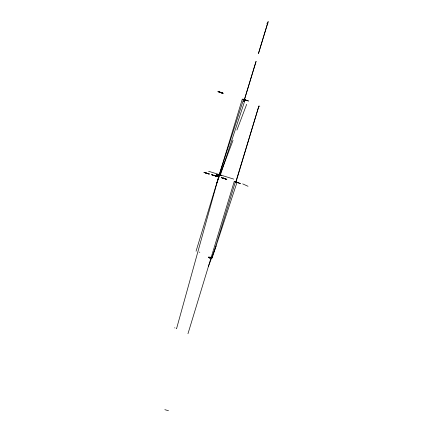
<?xml version="1.0" encoding="UTF-8"?>
<svg xmlns="http://www.w3.org/2000/svg" width="433" height="433" viewBox="0 0 433 433"><rect width="100%" height="100%" fill="white"/><g stroke="black" fill="none" stroke-linecap="round" stroke-linejoin="round"><path stroke-width="0.65" d="M176.659 328.295L219.136 175.084L243.557 99.368M236.358 182.255L235.953 182.19L258.874 106.096L235.741 182.109M196.062 251.21L242.296 99.103L248.564 101.035L243.308 99.179M256.038 61.416L243.801 101.668L256.071 61.426M258.463 53.443L268.13 21.65M258.496 53.454L268.157 21.661M187.971 333.713L234.204 181.606M235.384 181.806L212.197 257.787L237.03 182.266L237.268 182.417M220.289 175.284L245.121 99.763L245.359 99.915L243.476 99.303M216.478 183.96L233.019 140.335M236.911 130.068L246.686 104.288M208.381 266.463L216.17 245.933M211.044 257.592L212.305 257.9L211.466 257.267M220.262 92.197L221.912 92.971M215.152 175.603L216.154 175.89M220.77 92.575L219.699 92.261M215.542 175.95L211.753 174.759M204.203 172.475L207.775 173.628M223.807 178.374L223.45 178.239M206.135 173.021L206.525 173.13M224.364 178.537L224.754 178.65M215.461 175.928L212.83 175.062M205.745 172.962L205.302 172.821M221.674 92.868L223 93.203M205.984 173.043L209.123 173.996M207.077 173.4L207.575 173.552M216.592 176.28L216.841 176.307M223.266 178.212L221.252 177.654L223.471 178.369M223.504 178.342L224.234 178.542L223.904 178.407M221.647 92.814L221.95 92.9M207.905 173.606L208.203 173.693M222.53 93.084L223.038 93.23M208.565 173.812L209.247 174.039L207.667 173.525M217.929 176.637L217.35 176.491M223.32 178.277L222.941 178.163L226.746 179.294M219.509 92.159L219.791 92.245L219.407 92.132M215.163 175.841L214.297 175.538M267.123 23.517L267.94 23.772M266.88 23.523L267.675 23.804M219.282 91.904L221.826 92.96M219.358 92.002L220.987 92.543M219.639 92.164L220.029 92.348M221.019 92.554L220.749 92.435M223.114 93.236L220.944 92.483L221.458 92.602M242.929 99.211L245.879 100.11M258.988 106.004L259.805 106.264M220.971 175.614L221.68 175.83M216.408 176.025L214.032 175.246L216.646 176.323M235.146 181.66L240.472 183.543L234.172 181.638M209.15 173.963L205.556 172.854M212.262 174.916L211.607 174.705L214.616 175.69M215.699 175.858L213.507 175.251M215.786 175.922L218.102 176.718L215.38 175.863M223.109 178.131L226.86 179.322M235.271 181.849L238.437 182.807M199.099 252.076L199.808 252.287M211.104 257.597L210.562 257.224M164.843 409.672L168.475 410.733M219.206 91.861L220.24 92.191M206.638 173.162L207.055 173.287M220.808 92.451L220.484 92.348M208.603 171.268L233.717 179.1M224.532 178.564L225.22 178.78L224.451 178.58M224.678 178.618L224.992 178.742M224.949 178.726L226.042 179.121M218.167 91.753L220.549 92.516L217.756 91.634M220.722 92.559L222.275 93.014M225.571 179.046L222.935 177.963L225.658 179.056M216.148 176.096L217.16 176.42M204.446 172.545L205.334 172.832M203.791 172.361L205.599 172.832M215.131 175.598L214.211 175.435M242.718 183.879L248.017 186.277M235.568 181.979L235.953 182.19M220.013 174.786L220.332 175.024M219.785 174.775L220.229 175.111M219.558 174.764L220.457 175.408M219.331 174.753L219.937 175.208M219.109 174.743L219.764 175.235M218.881 174.732L219.45 175.159M218.654 174.721L219.342 175.235M218.427 174.71L219.228 175.311M218.205 174.699L219.001 175.3M217.988 174.699L218.827 175.333M217.756 174.683L218.611 175.327M217.512 174.656L218.443 175.36M217.269 174.634L218.308 175.419M217.03 174.613L218.178 175.479M216.792 174.591L217.94 175.462M216.63 174.629L217.81 175.522M216.56 174.737L217.61 175.533M216.105 175.895L216.803 176.377M215.829 175.89L216.116 176.074M211.916 257.289L212.24 257.532M211.694 257.278L212.138 257.613M211.239 257.256L212.067 257.862M211.012 257.245L211.878 257.808M210.79 257.234L211.396 257.684M210.335 257.213L211.136 257.819M210.108 257.202L210.903 257.803M209.897 257.202L210.736 257.835M209.664 257.186L210.514 257.83M209.42 257.164L210.351 257.862M209.177 257.142L210.211 257.922M208.939 257.121L210.086 257.987M208.695 257.099L209.848 257.965M208.533 257.137L209.713 258.025M208.468 257.245L209.518 258.036M176.204 328.274L176.502 328.414M174.905 327.933L174.613 327.792"/></g></svg>
